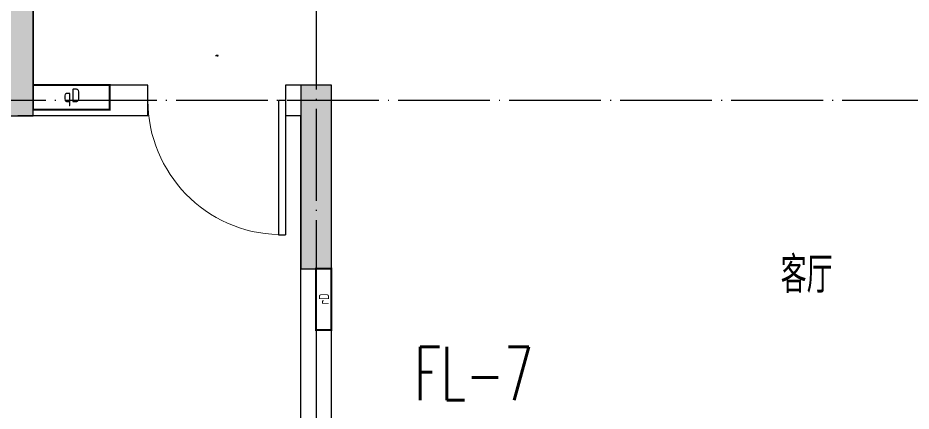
# Model space of a CAD drawing. Extents: x 27938 to 1507990, y 110129 to 923079.
# Drawn here: x 866667 to 872507, y 675428 to 677996 of the extents above; entities that cross this region are included whole.
import ezdxf

# ---------------------------------------------------------------- set-up
doc = ezdxf.new("R2010")
doc.units = 0
doc.header["$LTSCALE"] = 1000
doc.header["$MEASUREMENT"] = 0
doc.linetypes.add('DOTE', pattern=[2.42, 2, -0.2, 0.02, -0.2])
for name, color, linetype in [('COLUMN', 9, 'Continuous'), ('DIM_废水', 31, 'Continuous'), ('DOTE', 1, 'Continuous'), ('PUB_HATCH', 8, 'Continuous'), ('PUB_TEXT', 4, 'Continuous'), ('WALL', 9, 'Continuous'), ('WINDOW', 4, 'Continuous'), ('WINDOW_TEXT', 7, 'Continuous')]:
    doc.layers.add(name, color=color, linetype=linetype)
doc.layers.add('EQUIP-消防', color=3, linetype='Continuous', lineweight=20)
doc.styles.add('_TCH_WINDOW', font='SIMPLEX.shx', dxfattribs={"width": 0.7, "height": 3.5, "bigfont": 'GBCBIG.shx'})
doc.styles.add('_TWT_SERIAL', font='SIMPLEX', dxfattribs={"width": 0.8, "height": 3.5, "bigfont": 'HZTXT'})
doc.styles.get("Standard").update_dxf_attribs({"font": 'gbenor.shx', "bigfont": 'gbcbig.shx'})
doc.styles.add('房间名称', font='TSSDENG', dxfattribs={"width": 0.8, "bigfont": 'HZTXT'})

# ---------------------------------------------------------------- blocks, each defined once
blk = doc.blocks.new('GFDGFSDFGD')
at = {"layer": 'PUB_HATCH'}
for points in [[(459266.6, 370823.7), (459266.6, 368723.7), (459066.6, 368723.7), (459066.6, 368523.7), (459466.6, 368523.7), (459466.6, 370623.7), (459916.6, 370623.7), (459916.6, 370823.7)], [(461416.6, 368723.7), (461216.6, 368723.7), (461216.6, 367523.7), (461416.6, 367523.7)]]:
    blk.add_hatch(color=0, dxfattribs=at).paths.add_polyline_path(points)
at = {"layer": 'COLUMN', "color": 0}
for p, q in [((459466.6, 368523.7), (459466.6, 370623.7)), ((461416.6, 368723.7), (461216.6, 368723.7)), ((461216.6, 368723.7), (461216.6, 367523.7)), ((461416.6, 367523.7), (461416.6, 368723.7)), ((459066.6, 368523.7), (459466.6, 368523.7)), ((461216.6, 367523.7), (461416.6, 367523.7))]:
    blk.add_line(p, q, dxfattribs=at)
blk = doc.blocks.new('FSFSFSFSEG')
at = {"layer": 'EQUIP-消防', "const_width": 12.8}
blk.add_lwpolyline([(136866.6, 335152.5), (136466.6, 335152.5), (136466.6, 335052.5), (136866.6, 335052.5)], close=True, dxfattribs=at)
at = {"layer": 'PUB_TEXT', "color": 7, "true_color": 0xffffff, "style": '房间名称', "width": 0.8}
blk.add_text('rD', height=64.8, dxfattribs=at).set_placement((136633.7, 335069))
blk = doc.blocks.new('GDGRDGDRGDFD')
at = {"layer": 'EQUIP-消防', "const_width": 12.8}
blk.add_lwpolyline([(136866.6, 335507.8), (136366.6, 335507.8), (136366.6, 335347.8), (136866.6, 335347.8)], close=True, dxfattribs=at)
at = {"layer": 'PUB_TEXT', "color": 7, "true_color": 0xffffff, "style": '房间名称', "width": 0.8}
blk.add_text('qD', height=90, dxfattribs=at).set_placement((136565, 335395.5))
blk = doc.blocks.new('GHFHFHTFHCSDCS')
for name, p, rotation in [('GDGRDGDRGDFD', (323101, 33215.5), 0.0001673532306091649), ('FSFSFSFSEG', (796469.1, 230657.2), 89.99999999297357)]:
    blk.add_blockref(name, p, dxfattribs=dict(rotation=rotation))
blk = doc.blocks.new('$DorLib2D$00000001')
at = {"color": 0}
for p, q in [((0.45, 0.975), (0.5, 0.975)), ((0.45, 0), (0.45, 0.975)), ((0.5, 0), (0.5, 0.975)), ((0.5, 0), (0.45, 0))]:
    blk.add_line(p, q, dxfattribs=at)
at = {"color": 0, "lineweight": 13}
blk.add_arc((0.475, 0), 0.975, 91.46928, 180, dxfattribs=at)

msp = doc.modelspace()

# ---------------------------------------------------------------- linework, layer by layer
at = {"layer": 'DOTE', "color": 169, "linetype": 'DOTE', "ltscale": 0.3}
for p, q in [((868616.4, 681757.2), (868616.6, 666975.2)), ((879916.6, 677457.2), (825916.6, 677457.2))]:
    msp.add_line(p, q, dxfattribs=at)
at = {"layer": 'WALL', "color": 8}
for p, q in [((866766.6, 679457.2), (866766.6, 677557.2)), ((867516.6, 677557.2), (866766.6, 677557.2)), ((867516.6, 677357.2), (867516.6, 677557.2)), ((868716.6, 677557.2), (868416.6, 677557.2)), ((868416.6, 677557.2), (868416.6, 677357.2)), ((868716.6, 674557.2), (868716.6, 677557.2)), ((866666.6, 677357.2), (867516.6, 677357.2)), ((868416.6, 677357.2), (868516.6, 677357.2)), ((868516.6, 674457.2), (868516.6, 677357.2))]:
    msp.add_line(p, q, dxfattribs=at)

# ---------------------------------------------------------------- block references
at = {"color": 8}
for name in ['GFDGFSDFGD', 'GHFHFHTFHCSDCS']:
    msp.add_blockref(name, (407300, 308833.4), dxfattribs=at)
at = {"layer": 'WINDOW', "color": 8}
ref = msp.add_blockref('$DorLib2D$00000001', (867966.6, 677457.2), dxfattribs=dict(at, xscale=900, yscale=-900, zscale=900, rotation=1.101422729913818e-09))
ref.add_attrib('A', 'M0922', (867959.7, 677746.7), dxfattribs={"layer": 'WINDOW_TEXT', "color": 8, "ltscale": 0.5, "height": 5.95, "rotation": 0, "style": '_TCH_WINDOW', "width": 0.494118})

# ---------------------------------------------------------------- texts
at = {"layer": 'DIM_废水', "color": 7, "style": '_TWT_SERIAL', "width": 0.64}
msp.add_text('FL-7', height=350, dxfattribs=at).set_placement((869259.4, 675498))
at = {"layer": 'PUB_TEXT', "color": 8}
msp.add_text('客厅', height=236.31, dxfattribs=at).set_placement((871653.6, 676199.7))

doc.saveas('drawing.dxf')
